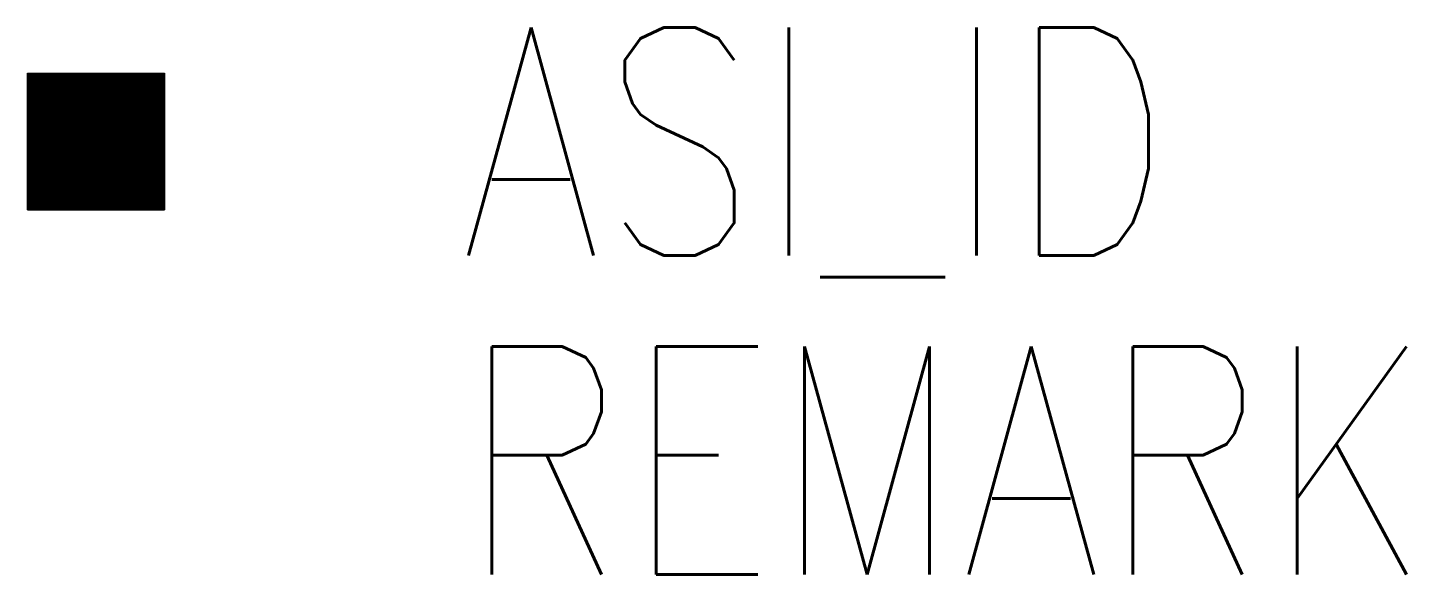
# Model space of a CAD drawing. Header units: millimetres. Extents: x -75 to 1437, y -487 to 113.
import ezdxf

# ---------------------------------------------------------------- set-up
doc = ezdxf.new("R2010")
doc.units = ezdxf.units.MM
doc.header["$LTSCALE"] = 50
for name, color, linetype in [('LG_ASI', 7, 'CONTINUOUS'), ('LG_TEXT_ASI_id', 7, 'CONTINUOUS'), ('LG_TEXT_ASI_remark', 7, 'CONTINUOUS')]:
    doc.layers.add(name, color=color, linetype=linetype)
doc.styles.add('ROMANS', font='romans.shx', dxfattribs={"width": 0.8})

msp = doc.modelspace()

# ---------------------------------------------------------------- hatches: boundary and pattern name
at = {"layer": 'LG_ASI'}
h = msp.add_hatch(dxfattribs=at)
h.set_pattern_fill('_USER', color=256, pattern_type=0)
h.set_pattern_definition([(0, (0, 0), (0, 1), [])])
h.paths.add_polyline_path([(-75, 63), (75, 63), (75, -87), (-75, -87)])

# ---------------------------------------------------------------- linework, layer by layer
msp.add_lwpolyline([(-75, 63), (75, 63), (75, -87), (-75, -87)], close=True, dxfattribs=at)

# ---------------------------------------------------------------- texts
at = {"layer": 'LG_TEXT_ASI_id', "style": 'ROMANS', "width": 0.8}
msp.add_attdef('ASI_ID', (400, -137), '', height=250, dxfattribs=at)
at = {"layer": 'LG_TEXT_ASI_remark', "style": 'ROMANS', "width": 0.8}
msp.add_attdef('REMARK', (400, -487), '', height=250, dxfattribs=at)

doc.saveas('drawing.dxf')
